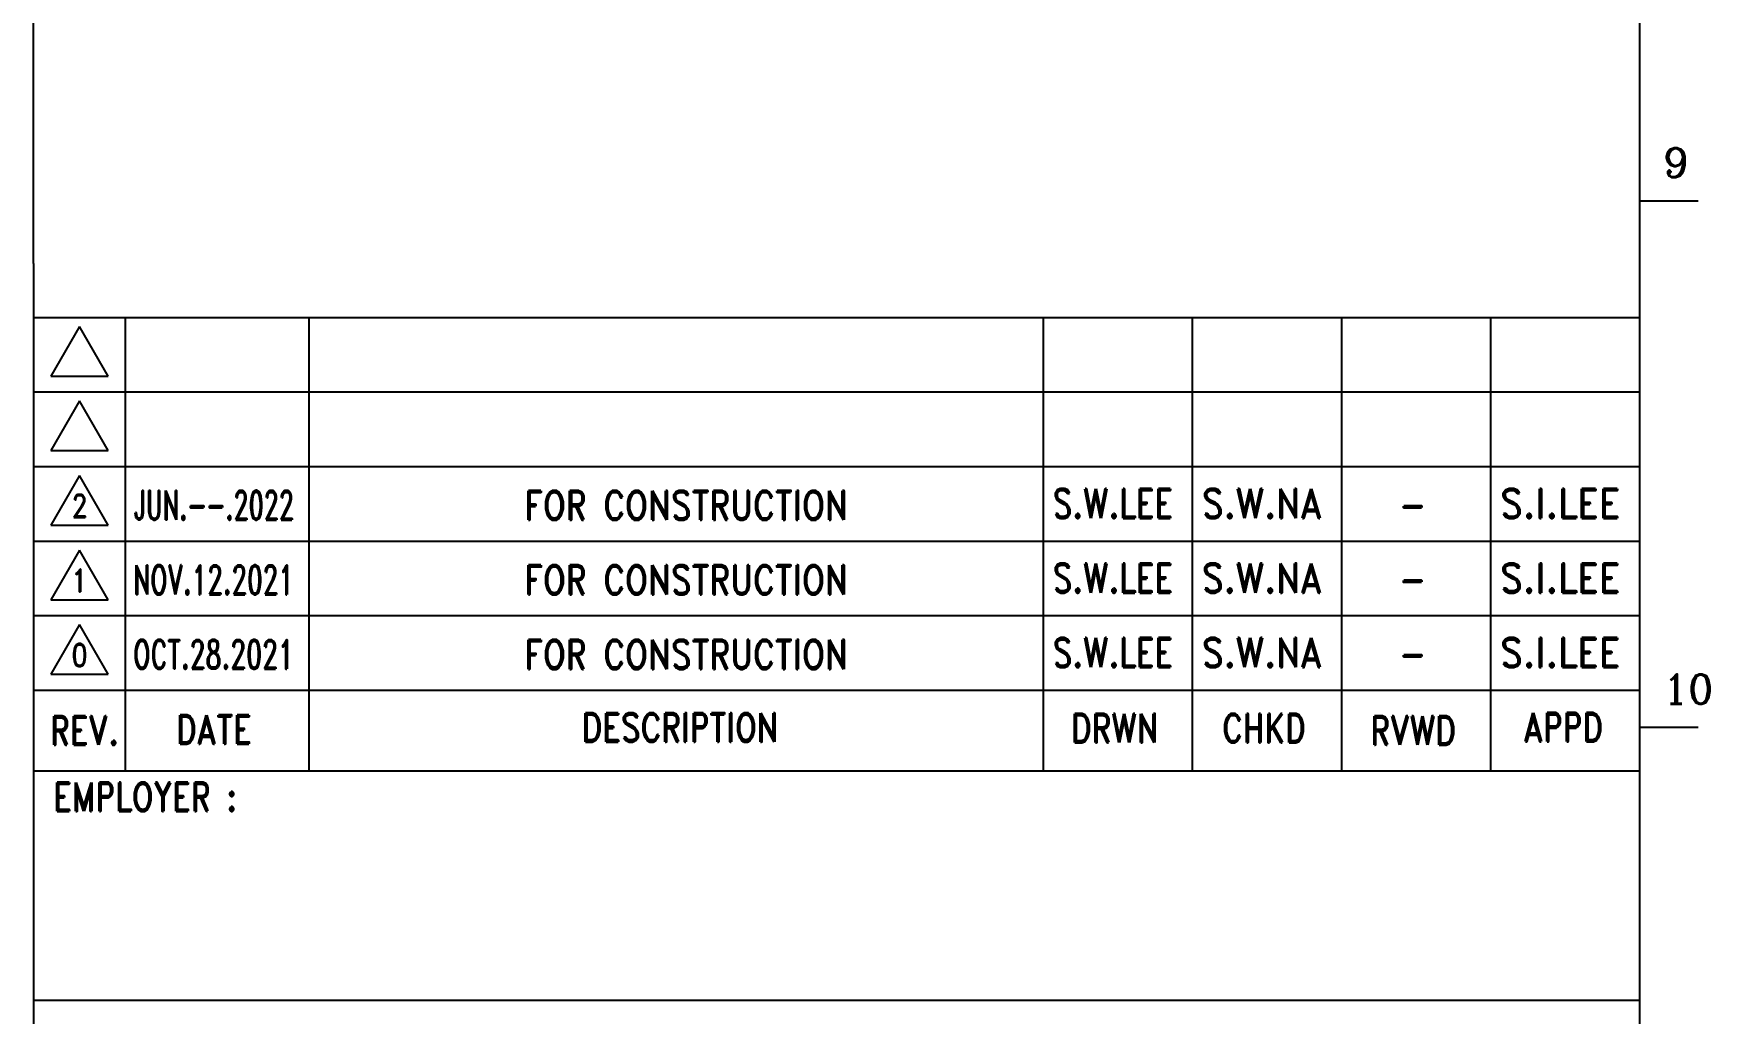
# Model space of a CAD drawing. Header units: millimetres. Extents: x 376548 to 485787, y -156716 to -17718.
# Drawn here: x 415826 to 422022, y -38773 to -35149 of the extents above; entities that cross this region are included whole.
import ezdxf
from ezdxf.enums import TextEntityAlignment as Align

# ---------------------------------------------------------------- set-up
doc = ezdxf.new("R2010")
doc.units = ezdxf.units.MM
doc.header["$LTSCALE"] = 2
doc.layers.add('TAN-TIT', color=30, linetype='Continuous')
doc.styles.add('COM', font='COMPLEX', dxfattribs={"height": 5})
doc.styles.add('KIM3', font='ROMAND.shx', dxfattribs={"width": 1.25, "height": 3})
doc.styles.add('RD20', font='ROMAND.SHX', dxfattribs={"width": 0.8, "height": 2})
doc.styles.add('RD6', font='ROMAND.shx', dxfattribs={"width": 0.83, "height": 6})

# ---------------------------------------------------------------- blocks, each defined once
blk = doc.blocks.new('A$C8e619059')
at = {"layer": 'TAN-TIT'}
blk.add_line((-18.38, 55.84), (-18.38, 0), dxfattribs=at)
blk = doc.blocks.new('BORDER')
at = {"layer": 'TAN-TIT'}
for p, q in [((19323.7, 4632.3), (19323.7, 16468)), ((23282.3, 352), (23282.3, 16468)), ((23282.3, 4787.2), (23426.6, 4787.2)), ((19323.7, 4632.3), (19323.7, 352)), ((23282.3, 4498.7), (19323.7, 4498.7)), ((19436.9, 4477.2), (19366.3, 4354.8)), ((19507.6, 4354.8), (19436.9, 4477.2)), ((19549.9, 4498.7), (19549.9, 3381.8)), ((20002.3, 4498.7), (20002.3, 3381.8)), ((22179.6, 4498.7), (22179.6, 3381.8)), ((22547.2, 4498.7), (22547.2, 3381.8)), ((22914.8, 4498.7), (22914.8, 3381.8)), ((19366.3, 4354.8), (19507.6, 4354.8)), ((23282.3, 4314.9), (19323.7, 4314.9)), ((19436.9, 4293.4), (19366.3, 4171)), ((19507.6, 4171), (19436.9, 4293.4)), ((23282.3, 4131.1), (19323.7, 4131.1)), ((19366.3, 4171), (19507.6, 4171)), ((19436.9, 4109.7), (19366.3, 3987.2)), ((19507.6, 3987.2), (19436.9, 4109.7)), ((19366.3, 3987.2), (19507.6, 3987.2)), ((23282.3, 3947.3), (19323.7, 3947.3)), ((19436.9, 3925.9), (19366.3, 3803.4)), ((19507.6, 3803.4), (19436.9, 3925.9)), ((19366.3, 3803.4), (19507.6, 3803.4)), ((23282.3, 3763.5), (19323.7, 3763.5)), ((19436.9, 3742.1), (19366.3, 3619.6)), ((19507.6, 3619.6), (19436.9, 3742.1)), ((19366.3, 3619.6), (19507.6, 3619.6)), ((23282.3, 3579.7), (19323.7, 3579.7)), ((23282.3, 3489.4), (23426.6, 3489.4)), ((19323.7, 3381.8), (23282.3, 3381.8)), ((19323.7, 2816.3), (23282.3, 2816.3))]:
    blk.add_line(p, q, dxfattribs=at)
at = {"xscale": 20, "yscale": 20, "zscale": 20}
blk.add_blockref('A$C8e619059', (22179.6, 3381.8), dxfattribs=at)
at = {"layer": 'TAN-TIT', "style": 'COM'}
for s, p in [('9', (23340, 4844.9)), ('10', (23340, 3547.1))]:
    blk.add_text(s, height=72.1, dxfattribs=at).set_placement(p)
at = {"layer": 'TAN-TIT', "style": 'RD6', "width": 0.8}
for s, p in [('REV.', (19449.7, 3445.6)), ('DATE', (19768.5, 3448.4)), ('DESCRIPTION', (20917.1, 3453.4)), ('DRWN', (21988.7, 3451.6)), ('CHKD', (22356.3, 3451.6)), ('RVWD', (22724.1, 3445.7)), ('APPD', (23094.1, 3453.5))]:
    blk.add_text(s, height=70.69, dxfattribs=at).set_placement(p, align=Align.CENTER)
blk.add_text('EMPLOYER :', height=70.69, dxfattribs=at).set_placement((19372.4, 3282.3))

msp = doc.modelspace()

# ---------------------------------------------------------------- block references
at = {"xscale": 1.5, "yscale": 1.5, "zscale": 1.5}
msp.add_blockref('BORDER', (386840, -42948.2), dxfattribs=at)

# ---------------------------------------------------------------- texts
at = {"width": 0.83}
for s, height, style, p in [('2', 84.8, 'RD20', (415995.9, -36938.7)), ('FOR CONSTRUCTION', 108.155, 'KIM3', (418237.8, -36948)), ('-', 108.2, 'KIM3', (420924.1, -36948)), ('1', 84.8, 'RD20', (415995.9, -37214.4)), ('FOR CONSTRUCTION', 108.155, 'KIM3', (418237.8, -37223.7)), ('-', 108.2, 'KIM3', (420924.1, -37223.7)), ('0', 84.8, 'RD20', (415995.9, -37490.1)), ('FOR CONSTRUCTION', 108.155, 'KIM3', (418237.8, -37499.4)), ('-', 108.2, 'KIM3', (420924.1, -37499.4))]:
    msp.add_text(s, height=height, dxfattribs=dict(at, style=style)).set_placement(p, align=Align.CENTER)
at = {"style": 'KIM3'}
for s, height, width, p, p2 in [('JUN.--.2022', 108.155, 0.549752, (416193.8, -36947.8), (416788.4, -36947.8)), ('S.W.LEE', 108.16, 0.71939, (419593.7, -36941.4), (420038.3, -36941.4)), ('S.W.NA', 108.16, 0.799323, (420145, -36941.4), (420589.7, -36941.4)), ('S.I.LEE', 108.16, 0.838125, (421247.8, -36941.4), (421692.4, -36941.4)), ('S.W.LEE', 108.16, 0.71939, (419593.7, -37217.1), (420038.3, -37217.1)), ('S.W.NA', 108.16, 0.799323, (420145, -37217.1), (420589.7, -37217.1)), ('S.I.LEE', 108.16, 0.838125, (421247.8, -37217.1), (421692.4, -37217.1)), ('NOV.12.2021', 108.155, 0.58603, (416193.8, -37223.5), (416788.4, -37223.5)), ('OCT.28.2021', 108.155, 0.598176, (416193.8, -37499.2), (416788.4, -37499.2)), ('S.W.LEE', 108.16, 0.71939, (419593.7, -37492.8), (420038.3, -37492.8)), ('S.W.NA', 108.16, 0.799323, (420145, -37492.8), (420589.7, -37492.8)), ('S.I.LEE', 108.16, 0.838125, (421247.8, -37492.8), (421692.4, -37492.8))]:
    msp.add_text(s, height=height, dxfattribs=dict(at, width=width)).set_placement(p, p2, align=Align.FIT)

doc.saveas('drawing.dxf')
